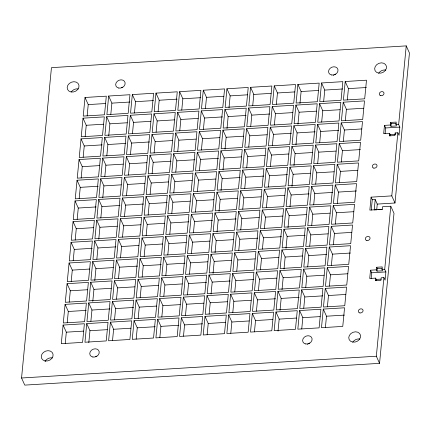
<?xml version="1.0" encoding="UTF-8"?>
<svg xmlns="http://www.w3.org/2000/svg" width="431" height="431" viewBox="0 0 431 431"><rect width="100%" height="100%" fill="white"/><g stroke="black" fill="none" stroke-linecap="round" stroke-linejoin="round"><path stroke-width="0.65" d="M371.091 197.156L369.846 210.086L382.259 209.321L382.512 206.735L390.788 206.228L394.004 213.345L379.549 363.344L24.761 385.115L21.55 377.998L51.451 67.656L406.239 45.885L409.45 53.002L395.001 203.001L377.26 204.089L375.212 199.558L372.26 199.742L371.091 197.156L391.784 195.884L395.001 203.001M63.093 325.06L61.299 343.679L82.59 342.376L84.384 323.756L63.093 325.06L66.309 332.177L65.221 343.48M65.086 304.372L63.292 322.991L84.584 321.688L86.378 303.063L65.086 304.372L68.303 311.489L67.214 322.792M67.08 283.684L65.286 302.303L86.577 300.994L88.371 282.375L67.08 283.684L70.296 290.796L69.208 302.104M69.073 262.991L67.279 281.615L88.57 280.306L90.365 261.687L69.073 262.991L72.289 270.108L71.201 281.411M71.067 242.303L69.272 260.922L90.564 259.618L92.358 240.999L71.067 242.303L74.283 249.42L73.189 260.723M73.06 221.615L71.266 240.234L92.557 238.925L94.351 220.306L73.06 221.615L76.276 228.726L75.183 240.035M75.053 200.921L73.259 219.546L94.551 218.237L96.345 199.618L75.053 200.921L78.27 208.038L77.176 219.347M77.047 180.233L75.253 198.853L96.544 197.549L98.338 178.93L77.047 180.233L80.263 187.35L79.169 198.653M79.04 159.545L77.246 178.165L98.537 176.861L100.331 158.236L79.04 159.545L82.256 166.662L81.163 177.965M81.033 138.857L79.239 157.477L100.531 156.167L102.319 137.548L81.033 138.857L84.25 145.969L83.156 157.277M83.027 118.164L81.233 136.789L102.519 135.479L104.313 116.86L83.027 118.164L86.243 125.281L85.149 136.589M85.02 97.476L83.226 116.095L104.512 114.791L106.306 96.172L85.02 97.476L88.236 104.593L87.143 115.896M86.75 323.611L84.955 342.23L106.241 340.921L108.036 322.302L86.75 323.611L89.96 330.722L88.808 342.693M88.743 302.918L86.949 321.542L108.235 320.233L110.029 301.614L88.743 302.918L91.954 310.034L90.866 321.343M90.736 282.23L88.942 300.849L110.228 299.545L112.022 280.926L90.736 282.23L93.947 289.346L92.794 301.317M92.73 261.542L90.936 280.161L112.222 278.857L114.016 260.232L92.73 261.542L95.941 268.658L94.788 280.624M94.723 240.854L92.929 259.473L114.215 258.164L116.009 239.544L94.723 240.854L97.934 247.965L96.846 259.273M96.716 220.16L94.922 238.785L116.208 237.476L118.002 218.856L96.716 220.16L99.927 227.277L98.774 239.248M98.71 199.472L96.916 218.091L118.202 216.788L119.996 198.168L98.71 199.472L101.921 206.589L100.832 217.892M100.703 178.784L98.909 197.403L120.195 196.1L121.989 177.475L100.703 178.784L103.914 185.901L102.761 197.867M102.697 158.091L100.902 176.715L122.188 175.406L123.983 156.787L102.697 158.091L105.907 165.208L104.819 176.516M104.69 137.403L102.896 156.022L124.182 154.718L125.976 136.099L104.69 137.403L107.901 144.52L106.813 155.823M106.683 116.715L104.889 135.334L126.175 134.03L127.969 115.406L106.683 116.715L109.894 123.832L108.741 135.803M108.671 96.027L106.883 114.646L128.169 113.337L129.963 94.718L108.671 96.027L111.888 103.138L110.799 114.447M110.401 322.156L108.607 340.776L129.893 339.472L131.687 320.853L110.401 322.156L113.612 329.273L112.523 340.576M112.394 301.468L110.6 320.088L131.886 318.784L133.68 300.159L112.394 301.468L115.605 308.585L114.517 319.888M114.387 280.78L112.593 299.4L133.879 298.09L135.673 279.471L114.387 280.78L117.598 287.892L116.51 299.2M116.381 260.087L114.587 278.712L135.873 277.402L137.667 258.783L116.381 260.087L119.592 267.204L118.503 278.512M118.374 239.399L116.58 258.018L137.866 256.714L139.66 238.095L118.374 239.399L121.585 246.516L120.497 257.819M120.368 218.711L118.573 237.33L139.859 236.026L141.654 217.402L120.368 218.711L123.578 225.828L122.49 237.131M122.361 198.023L120.567 216.642L141.853 215.333L143.647 196.714L122.361 198.023L125.572 205.134L124.484 216.443M124.354 177.33L122.56 195.954L143.846 194.645L145.64 176.026L124.354 177.33L127.565 184.446L126.477 195.755M126.348 156.642L124.554 175.261L145.84 173.957L147.634 155.338L126.348 156.642L129.559 163.758L128.47 175.061M128.341 135.954L126.547 154.573L147.833 153.269L149.627 134.644L128.341 135.954L131.552 143.07L130.464 154.373M130.334 115.266L128.54 133.885L149.826 132.576L151.62 113.956L130.334 115.266L133.545 122.377L132.457 133.685M132.328 94.572L130.534 113.197L151.82 111.888L153.614 93.268L132.328 94.572L135.539 101.689L134.45 112.992M134.052 320.707L132.258 339.326L153.544 338.023L155.338 319.398L134.052 320.707L137.263 327.824L136.174 339.127M136.045 300.019L134.251 318.638L155.537 317.329L157.331 298.71L136.045 300.019L139.256 307.131L138.168 318.439M138.039 279.326L136.244 297.95L157.53 296.641L159.325 278.022L138.039 279.326L141.249 286.443L140.161 297.746M140.032 258.638L138.238 277.257L159.524 275.953L161.318 257.334L140.032 258.638L143.243 265.755L142.155 277.058M142.025 237.95L140.231 256.569L161.517 255.26L163.311 236.641L142.025 237.95L145.236 245.061L144.148 256.37M144.019 217.256L142.225 235.881L163.511 234.572L165.305 215.953L144.019 217.256L147.23 224.373L146.141 235.682M146.012 196.568L144.218 215.188L165.504 213.884L167.298 195.265L146.012 196.568L149.223 203.685L148.135 214.988M148.005 175.88L146.211 194.5L167.497 193.196L169.291 174.571L148.005 175.88L151.216 182.997L150.128 194.3M149.999 155.192L148.205 173.812L169.491 172.502L171.285 153.883L149.999 155.192L153.21 162.304L152.121 173.612M151.992 134.499L150.198 153.124L171.484 151.814L173.278 133.195L151.992 134.499L155.203 141.616L154.115 152.924M153.986 113.811L152.191 132.43L173.477 131.126L175.272 112.507L153.986 113.811L157.196 120.928L156.108 132.231M155.979 93.123L154.185 111.742L175.471 110.438L177.265 91.814L155.979 93.123L159.19 100.24L158.102 111.543M157.703 319.252L155.909 337.877L177.2 336.568L178.994 317.949L157.703 319.252L160.919 326.369L159.831 337.678M159.696 298.564L157.902 317.184L179.194 315.88L180.988 297.261L159.696 298.564L162.913 305.681L161.824 316.984M161.69 277.876L159.896 296.496L181.187 295.192L182.981 276.567L161.69 277.876L164.906 284.993L163.818 296.296M163.683 257.188L161.889 275.808L183.18 274.499L184.974 255.879L163.683 257.188L166.899 264.3L165.811 275.608M165.676 236.495L163.882 255.12L185.174 253.811L186.968 235.191L165.676 236.495L168.893 243.612L167.804 254.915M167.67 215.807L165.876 234.426L187.167 233.123L188.961 214.503L167.67 215.807L170.886 222.924L169.798 234.227M169.663 195.119L167.869 213.738L189.161 212.435L190.955 193.81L169.663 195.119L172.879 202.236L171.786 213.539M171.657 174.426L169.862 193.05L191.154 191.741L192.948 173.122L171.657 174.426L174.873 181.543L173.779 192.851M173.65 153.738L171.856 172.357L193.147 171.053L194.941 152.434L173.65 153.738L176.866 160.855L175.773 172.158M175.643 133.05L173.849 151.669L195.141 150.365L196.935 131.741L175.643 133.05L178.86 140.167L177.766 151.47M177.637 112.362L175.843 130.981L197.134 129.672L198.928 111.053L177.637 112.362L180.853 119.473L179.759 130.782M179.63 91.668L177.836 110.293L199.127 108.984L200.916 90.365L179.63 91.668L182.846 98.785L181.753 110.094M181.359 317.803L179.565 336.422L200.851 335.119L202.645 316.494L181.359 317.803L184.57 324.92L183.482 336.223M183.353 297.115L181.559 315.734L202.845 314.425L204.639 295.806L183.353 297.115L186.564 304.227L185.475 315.535M185.346 276.422L183.552 295.046L204.838 293.737L206.632 275.118L185.346 276.422L188.557 283.539L187.469 294.847M187.34 255.734L185.545 274.353L206.832 273.049L208.626 254.43L187.34 255.734L190.55 262.851L189.462 274.154M189.333 235.046L187.539 253.665L208.825 252.361L210.619 233.737L189.333 235.046L192.544 242.163L191.456 253.466M191.326 214.358L189.532 232.977L210.818 231.668L212.612 213.049L191.326 214.358L194.537 221.469L193.449 232.778M193.32 193.664L191.526 212.289L212.812 210.98L214.606 192.361L193.32 193.664L196.531 200.781L195.442 212.09M195.313 172.976L193.519 191.596L214.805 190.292L216.599 171.673L195.313 172.976L198.524 180.093L197.436 191.396M197.306 152.288L195.512 170.908L216.798 169.604L218.592 150.979L197.306 152.288L200.517 159.405L199.429 170.708M199.3 131.6L197.506 150.22L218.792 148.91L220.586 130.291L199.3 131.6L202.511 138.712L201.422 150.02M201.293 110.907L199.499 129.526L220.785 128.222L222.579 109.603L201.293 110.907L204.504 118.024L203.416 129.327M203.287 90.219L201.492 108.838L222.779 107.534L224.573 88.91L203.287 90.219L206.497 97.336L205.409 108.639M205.011 316.354L203.216 334.973L224.503 333.664L226.297 315.045L205.011 316.354L208.221 323.465L207.133 334.774M207.004 295.661L205.21 314.28L226.496 312.976L228.29 294.357L207.004 295.661L210.215 302.777L209.127 314.08M208.997 274.973L207.203 293.592L228.489 292.288L230.283 273.663L208.997 274.973L212.208 282.089L211.055 294.061M210.991 254.285L209.197 272.904L230.483 271.595L232.277 252.975L210.991 254.285L214.202 261.396L213.049 273.367M212.984 233.591L211.19 252.216L232.476 250.907L234.27 232.287L212.984 233.591L216.195 240.708L215.042 252.679M214.977 212.903L213.183 231.522L234.469 230.219L236.263 211.599L214.977 212.903L218.188 220.02L217.035 231.991M216.971 192.215L215.177 210.834L236.463 209.531L238.257 190.906L216.971 192.215L220.182 199.332L219.029 211.303M218.964 171.527L217.17 190.146L238.456 188.837L240.25 170.218L218.964 171.527L222.175 178.639L221.022 190.61M220.958 150.834L219.163 169.458L240.45 168.149L242.244 149.53L220.958 150.834L224.168 157.951L223.016 169.922M222.951 130.146L221.157 148.765L242.443 147.461L244.237 128.842L222.951 130.146L226.162 137.263L225.009 149.234M224.944 109.458L223.15 128.077L244.436 126.773L246.23 108.149L224.944 109.458L228.155 116.575L227.002 128.54M226.938 88.77L225.144 107.389L246.43 106.08L248.224 87.461L226.938 88.77L230.149 95.881L228.996 107.852M228.662 314.899L226.868 333.519L248.154 332.215L249.948 313.596L228.662 314.899L231.873 322.016L230.784 333.319M230.655 294.211L228.861 312.831L250.147 311.527L251.941 292.902L230.655 294.211L233.866 301.328L232.778 312.631M232.648 273.523L230.854 292.143L252.14 290.833L253.934 272.214L232.648 273.523L235.859 280.635L234.771 291.943M234.642 252.83L232.848 271.455L254.134 270.145L255.928 251.526L234.642 252.83L237.853 259.947L236.764 271.25M236.635 232.142L234.841 250.761L256.127 249.457L257.921 230.838L236.635 232.142L239.846 239.259L238.758 250.562M238.629 211.454L236.834 230.073L258.121 228.764L259.915 210.145L238.629 211.454L241.839 218.565L240.751 229.874M240.622 190.761L238.828 209.385L260.114 208.076L261.908 189.457L240.622 190.761L243.833 197.877L242.745 209.186M242.615 170.073L240.821 188.692L262.107 187.388L263.901 168.769L242.615 170.073L245.826 177.189L244.738 188.492M244.609 149.385L242.815 168.004L264.101 166.7L265.895 148.075L244.609 149.385L247.82 156.501L246.731 167.804M246.602 128.697L244.808 147.316L266.094 146.007L267.888 127.387L246.602 128.697L249.813 135.808L248.725 147.116M248.595 108.003L246.801 126.628L268.087 125.319L269.881 106.699L248.595 108.003L251.806 115.12L250.718 126.428M250.589 87.315L248.795 105.934L270.081 104.631L271.875 86.011L250.589 87.315L253.8 94.432L252.711 105.735M252.313 313.45L250.519 332.069L271.81 330.76L273.604 312.141L252.313 313.45L255.529 320.562L254.441 331.87M254.306 292.757L252.512 311.381L273.804 310.072L275.598 291.453L254.306 292.757L257.522 299.874L256.434 311.182M256.3 272.069L254.505 290.688L275.797 289.384L277.591 270.765L256.3 272.069L259.516 279.186L258.428 290.489M258.293 251.381L256.499 270L277.79 268.696L279.584 250.072L258.293 251.381L261.509 258.498L260.421 269.801M260.286 230.693L258.492 249.312L279.784 248.003L281.578 229.384L260.286 230.693L263.503 237.804L262.414 249.113M262.28 209.999L260.486 228.624L281.777 227.315L283.571 208.696L262.28 209.999L265.496 217.116L264.408 228.419M264.273 189.311L262.479 207.931L283.77 206.627L285.564 188.008L264.273 189.311L267.489 196.428L266.401 207.731M266.266 168.623L264.472 187.243L285.764 185.939L287.558 167.314L266.266 168.623L269.483 175.74L268.394 187.043M268.26 147.93L266.466 166.555L287.757 165.245L289.551 146.626L268.26 147.93L271.476 155.047L270.382 166.355M270.253 127.242L268.459 145.861L289.751 144.557L291.545 125.938L270.253 127.242L273.469 134.359L272.376 145.662M272.247 106.554L270.452 125.173L291.744 123.869L293.538 105.245L272.247 106.554L275.463 113.671L274.369 124.974M274.24 85.866L272.446 104.485L293.737 103.176L295.531 84.557L274.24 85.866L277.456 92.977L276.363 104.286M275.969 311.996L274.175 330.615L295.461 329.311L297.255 310.692L275.969 311.996L279.18 319.112L278.027 331.083M277.963 291.308L276.169 309.927L297.455 308.623L299.249 289.998L277.963 291.308L281.174 298.424L280.021 310.395M279.956 270.62L278.162 289.239L299.448 287.93L301.242 269.31L279.956 270.62L283.167 277.731L282.014 289.702M281.949 249.926L280.155 268.551L301.441 267.242L303.235 248.622L281.949 249.926L285.16 257.043L284.007 269.014M283.943 229.238L282.149 247.857L303.435 246.554L305.229 227.934L283.943 229.238L287.154 236.355L286.001 248.326M285.936 208.55L284.142 227.169L305.428 225.866L307.222 207.241L285.936 208.55L289.147 215.667L287.994 227.638M287.93 187.862L286.136 206.481L307.422 205.172L309.216 186.553L287.93 187.862L291.14 194.974L289.988 206.945M289.923 167.169L288.129 185.793L309.415 184.484L311.209 165.865L289.923 167.169L293.134 174.286L291.981 186.257M291.916 146.481L290.122 165.1L311.408 163.796L313.202 145.177L291.916 146.481L295.127 153.598L293.974 165.569M293.91 125.793L292.116 144.412L313.402 143.108L315.196 124.484L293.91 125.793L297.121 132.91L295.968 144.875M295.903 105.105L294.109 123.724L315.395 122.415L317.189 103.796L295.903 105.105L299.114 112.216L297.961 124.187M297.896 84.411L296.102 103.036L317.388 101.727L319.182 83.108L297.896 84.411L301.107 91.528L299.954 103.499M299.62 310.546L297.826 329.165L319.112 327.862L320.906 309.237L299.62 310.546L302.831 317.663L301.743 328.966M301.614 289.858L299.82 308.477L321.106 307.168L322.9 288.549L301.614 289.858L304.825 296.97L303.736 308.278M303.607 269.165L301.813 287.789L323.099 286.48L324.893 267.861L303.607 269.165L306.818 276.282L305.73 287.585M305.601 248.477L303.807 267.096L325.093 265.792L326.887 247.173L305.601 248.477L308.812 255.594L307.723 266.897M307.594 227.789L305.8 246.408L327.086 245.099L328.88 226.48L307.594 227.789L310.805 234.9L309.717 246.209M309.587 207.095L307.793 225.72L329.079 224.411L330.873 205.792L309.587 207.095L312.798 214.212L311.71 225.521M311.581 186.407L309.787 205.027L331.073 203.723L332.867 185.104L311.581 186.407L314.792 193.524L313.703 204.827M313.574 165.72L311.78 184.339L333.066 183.035L334.86 164.41L313.574 165.72L316.785 172.836L315.697 184.139M315.567 145.031L313.773 163.651L335.059 162.342L336.853 143.722L315.567 145.031L318.778 152.143L317.69 163.451M317.561 124.338L315.767 142.963L337.053 141.654L338.847 123.034L317.561 124.338L320.772 131.455L319.683 142.763M319.554 103.65L317.76 122.269L339.046 120.966L340.84 102.346L319.554 103.65L322.765 110.767L321.677 122.07M321.548 82.962L319.754 101.581L341.04 100.278L342.834 81.653L321.548 82.962L324.758 90.079L323.67 101.382M323.272 309.092L321.478 327.716L342.764 326.407L344.558 307.788L323.272 309.092L326.488 316.209L325.394 327.517M325.265 288.404L323.471 307.023L344.757 305.719L346.551 287.1L325.265 288.404L328.481 295.521L327.388 306.824M327.258 267.716L325.464 286.335L346.75 285.031L348.544 266.406L327.258 267.716L330.469 274.833L329.381 286.136M329.252 247.028L327.458 265.647L348.744 264.338L350.538 245.718L329.252 247.028L332.463 254.139L331.374 265.448M331.245 226.334L329.451 244.959L350.737 243.65L352.531 225.03L331.245 226.334L334.456 233.451L333.368 244.754M333.238 205.646L331.444 224.265L352.73 222.962L354.524 204.342L333.238 205.646L336.449 212.763L335.361 224.066M335.232 184.958L333.438 203.577L354.724 202.274L356.518 183.649L335.232 184.958L338.443 192.075L337.354 203.378M337.225 164.265L335.431 182.889L356.717 181.58L358.511 162.961L337.225 164.265L340.436 171.382L339.348 182.69M339.219 143.577L337.425 162.196L358.711 160.892L360.505 142.273L339.219 143.577L342.429 150.694L341.341 161.997M341.212 122.889L339.418 141.508L360.704 140.204L362.498 121.58L341.212 122.889L344.423 130.006L343.335 141.309M343.205 102.201L341.411 120.82L362.697 119.511L364.491 100.892L343.205 102.201L346.416 109.312L345.328 120.621M345.199 81.507L343.405 100.132L364.691 98.823L366.485 80.204L345.199 81.507L348.41 88.624L347.321 99.933M371.263 210.086L372.26 199.742M375.212 199.558L374.216 209.902L376.742 209.752M376.43 269.838L376.678 267.252L382.238 266.913L381.99 269.499L382.572 270.792L377.017 271.131L376.43 269.838L370.52 270.199L369.723 278.48L375.633 278.114L376.22 279.407L376.091 280.7M390.384 125.012L390.631 122.426L396.191 122.086L395.944 124.672L396.525 125.965L390.971 126.305L390.384 125.012L384.474 125.378L383.676 133.653L389.586 133.287L390.174 134.58L390.044 135.873M376.699 209.908L377.26 204.089M371.134 278.518L371.684 272.791L370.52 270.199M385.088 133.691L385.637 127.964L384.474 125.378M375.633 278.114L375.385 280.7L380.945 280.36L381.193 277.774L383.913 277.607L385.082 280.193L385.88 271.918L384.711 269.332L390.788 206.228M389.586 133.287L389.338 135.873L394.898 135.533L395.146 132.947L397.867 132.78L399.036 135.366L399.833 127.091L398.664 124.505L406.239 45.885M377.017 271.131L377.265 268.545L376.678 267.252M390.971 126.305L391.219 123.719L390.631 122.426M379.549 363.344L376.338 356.227L383.913 277.607M391.784 195.884L397.867 132.78M88.236 104.593L105.53 103.532M111.888 103.138L129.85 102.039M135.539 101.689L153.501 100.585M159.19 100.24L177.152 99.135M182.846 98.785L200.803 97.686M206.497 97.336L223.791 96.275M230.149 95.881L247.442 94.82M253.8 94.432L271.099 93.371M277.456 92.977L294.75 91.916M301.107 91.528L318.401 90.467M324.758 90.079L342.72 88.975M348.41 88.624L366.372 87.525M86.243 125.281L103.537 124.22M109.894 123.832L127.188 122.77M133.545 122.377L150.839 121.316M157.196 120.928L174.496 119.866M180.853 119.473L198.147 118.412M204.504 118.024L222.466 116.92M228.155 116.575L246.117 115.47M251.806 115.12L269.768 114.021M275.463 113.671L292.757 112.61M299.114 112.216L316.408 111.155M322.765 110.767L340.064 109.706M346.416 109.312L363.716 108.251M391.219 123.719L396.159 123.417M395.944 124.672L398.664 124.505M84.25 145.969L102.206 144.87M107.901 144.52L125.863 143.415M131.552 143.07L149.514 141.966M155.203 141.616L172.502 140.554M178.86 140.167L196.153 139.105M202.511 138.712L219.805 137.651M226.162 137.263L243.461 136.201M249.813 135.808L267.112 134.747M273.469 134.359L291.426 133.254M297.121 132.91L315.083 131.805M320.772 131.455L338.734 130.356M344.423 130.006L361.722 128.944M385.637 127.964L399.833 127.091M390.174 134.58L395.728 134.24M82.256 166.662L99.55 165.601M105.907 165.208L123.201 164.146M129.559 163.758L146.858 162.697M153.21 162.304L171.172 161.205M176.866 160.855L194.823 159.75M200.517 159.405L218.479 158.301M224.168 157.951L241.468 156.889M247.82 156.501L265.119 155.44M271.476 155.047L288.77 153.986M295.127 153.598L312.421 152.536M318.778 152.143L336.078 151.082M342.429 150.694L360.391 149.589M80.263 187.35L98.22 186.246M103.914 185.901L121.208 184.84M127.565 184.446L144.864 183.385M151.216 182.997L168.516 181.936M174.873 181.543L192.167 180.481M198.524 180.093L215.818 179.032M222.175 178.639L240.137 177.54M245.826 177.189L263.788 176.085M269.483 175.74L287.445 174.636M293.134 174.286L310.428 173.224M316.785 172.836L334.084 171.775M340.436 171.382L357.735 170.32M78.27 208.038L96.226 206.939M101.921 206.589L119.883 205.485M125.572 205.134L143.534 204.035M149.223 203.685L167.185 202.581M172.879 202.236L190.173 201.169M196.531 200.781L213.824 199.72M220.182 199.332L237.481 198.271M243.833 197.877L261.132 196.816M267.489 196.428L284.783 195.367M291.14 194.974L309.102 193.875M314.792 193.524L332.754 192.42M338.443 192.075L356.405 190.971M378.003 209.671L382.416 209.401M76.276 228.726L93.57 227.665M99.927 227.277L117.221 226.216M123.578 225.828L140.878 224.766M147.23 224.373L164.529 223.312M170.886 222.924L188.848 221.82M194.537 221.469L212.499 220.37M218.188 220.02L236.15 218.916M241.839 218.565L259.139 217.504M265.496 217.116L282.79 216.055M289.147 215.667L306.441 214.606M312.798 214.212L330.098 213.151M336.449 212.763L353.749 211.702M74.283 249.42L92.245 248.315M97.934 247.965L115.896 246.866M121.585 246.516L138.884 245.454M145.236 245.061L162.535 244M168.893 243.612L186.187 242.551M192.544 242.163L209.838 241.101M216.195 240.708L233.494 239.647M239.846 239.259L257.808 238.154M263.503 237.804L281.465 236.705M287.154 236.355L305.116 235.251M310.805 234.9L328.104 233.839M334.456 233.451L351.755 232.39M72.289 270.108L89.583 269.046M95.941 268.658L113.234 267.597M119.592 267.204L137.554 266.105M143.243 265.755L161.205 264.65M166.899 264.3L184.861 263.201M190.55 262.851L207.844 261.789M214.202 261.396L231.501 260.335M237.853 259.947L255.152 258.886M261.509 258.498L278.803 257.436M285.16 257.043L302.454 255.982M308.812 255.594L326.773 254.489M332.463 254.139L350.425 253.04M377.265 268.545L382.205 268.244M381.99 269.499L384.711 269.332M70.296 290.796L87.59 289.734M93.947 289.346L111.241 288.285M117.598 287.892L134.898 286.83M141.249 286.443L158.549 285.381M164.906 284.993L182.2 283.932M188.557 283.539L206.519 282.44M212.208 282.089L230.17 280.985M235.859 280.635L253.821 279.536M259.516 279.186L276.81 278.124M283.167 277.731L300.461 276.67M306.818 276.282L324.117 275.22M330.469 274.833L347.769 273.771M371.684 272.791L385.88 271.918M376.22 279.407L381.16 279.105M68.303 311.489L86.265 310.385M91.954 310.034L109.916 308.935M115.605 308.585L133.567 307.481M139.256 307.131L156.555 306.069M162.913 305.681L180.206 304.62M186.564 304.227L203.858 303.165M210.215 302.777L227.514 301.716M233.866 301.328L251.165 300.267M257.522 299.874L275.484 298.775M281.174 298.424L299.136 297.32M304.825 296.97L322.787 295.871M328.481 295.521L345.775 294.459M66.309 332.177L83.603 331.116M89.96 330.722L107.254 329.661M113.612 329.273L130.911 328.212M137.263 327.824L155.225 326.72M160.919 326.369L178.881 325.27M184.57 324.92L202.532 323.816M208.221 323.465L225.521 322.404M231.873 322.016L249.172 320.955M255.529 320.562L272.823 319.5M279.18 319.112L296.474 318.051M302.831 317.663L320.131 316.602M326.488 316.209L344.444 315.109M21.55 377.998L376.338 356.227M395.146 132.947L395.534 133.809M45.023 361.55A6.109 4.973 -24.3 0 1 52.42 357.886M71.449 91.738A6.109 4.973 -24.3 0 1 78.334 88.921M378.93 72.871A6.109 4.973 -24.3 0 1 385.815 70.054M95.693 356.631A4.886 3.981 -24.3 0 1 96.873 356.151M121.607 87.671A4.886 3.981 -24.3 0 1 122.787 87.186M333.438 75.323A4.886 3.981 -24.3 0 1 335.657 74.121M353.021 341.831A6.109 4.973 -24.3 0 1 359.901 339.014M307.524 344.288A4.886 3.981 -24.3 0 1 309.749 343.087M45.185 360.946A6.109 4.973 -24.3 0 0 53.035 354.169A6.109 4.973 -24.3 0 0 43.369 352.456A6.109 4.973 -24.3 0 0 45.185 360.946M71.099 91.986A6.109 4.973 -24.3 0 0 78.948 85.209A6.109 4.973 -24.3 0 0 69.278 83.495A6.109 4.973 -24.3 0 0 71.099 91.986M378.58 73.114A6.109 4.973 -24.3 0 0 386.435 66.336A6.109 4.973 -24.3 0 0 376.764 64.623A6.109 4.973 -24.3 0 0 378.58 73.114M359.912 312.944A2.446 1.988 -24.3 0 0 363.053 310.234A2.446 1.988 -24.3 0 0 359.185 309.55A2.446 1.988 -24.3 0 0 359.912 312.944M366.889 240.53A2.446 1.988 -24.3 0 0 370.03 237.82A2.446 1.988 -24.3 0 0 366.161 237.136A2.446 1.988 -24.3 0 0 366.889 240.53M373.866 168.117A2.446 1.988 -24.3 0 0 377.006 165.407A2.446 1.988 -24.3 0 0 373.138 164.723A2.446 1.988 -24.3 0 0 373.866 168.117M380.842 95.704A2.446 1.988 -24.3 0 0 383.983 92.994A2.446 1.988 -24.3 0 0 380.115 92.309A2.446 1.988 -24.3 0 0 380.842 95.704M92.891 357.03A4.886 3.981 -24.3 0 0 99.173 351.604A4.886 3.981 -24.3 0 0 91.437 350.236A4.886 3.981 -24.3 0 0 92.891 357.03M118.805 88.064A4.886 3.981 -24.3 0 0 125.087 82.639A4.886 3.981 -24.3 0 0 117.351 81.27A4.886 3.981 -24.3 0 0 118.805 88.064M331.676 74.999A4.886 3.981 -24.3 0 0 337.958 69.58A4.886 3.981 -24.3 0 0 330.221 68.206A4.886 3.981 -24.3 0 0 331.676 74.999M352.666 342.079A6.109 4.973 -24.3 0 0 360.521 335.302A6.109 4.973 -24.3 0 0 350.85 333.589A6.109 4.973 -24.3 0 0 352.666 342.079M305.762 343.965A4.886 3.981 -24.3 0 0 312.044 338.54A4.886 3.981 -24.3 0 0 304.308 337.171A4.886 3.981 -24.3 0 0 305.762 343.965"/></g></svg>
